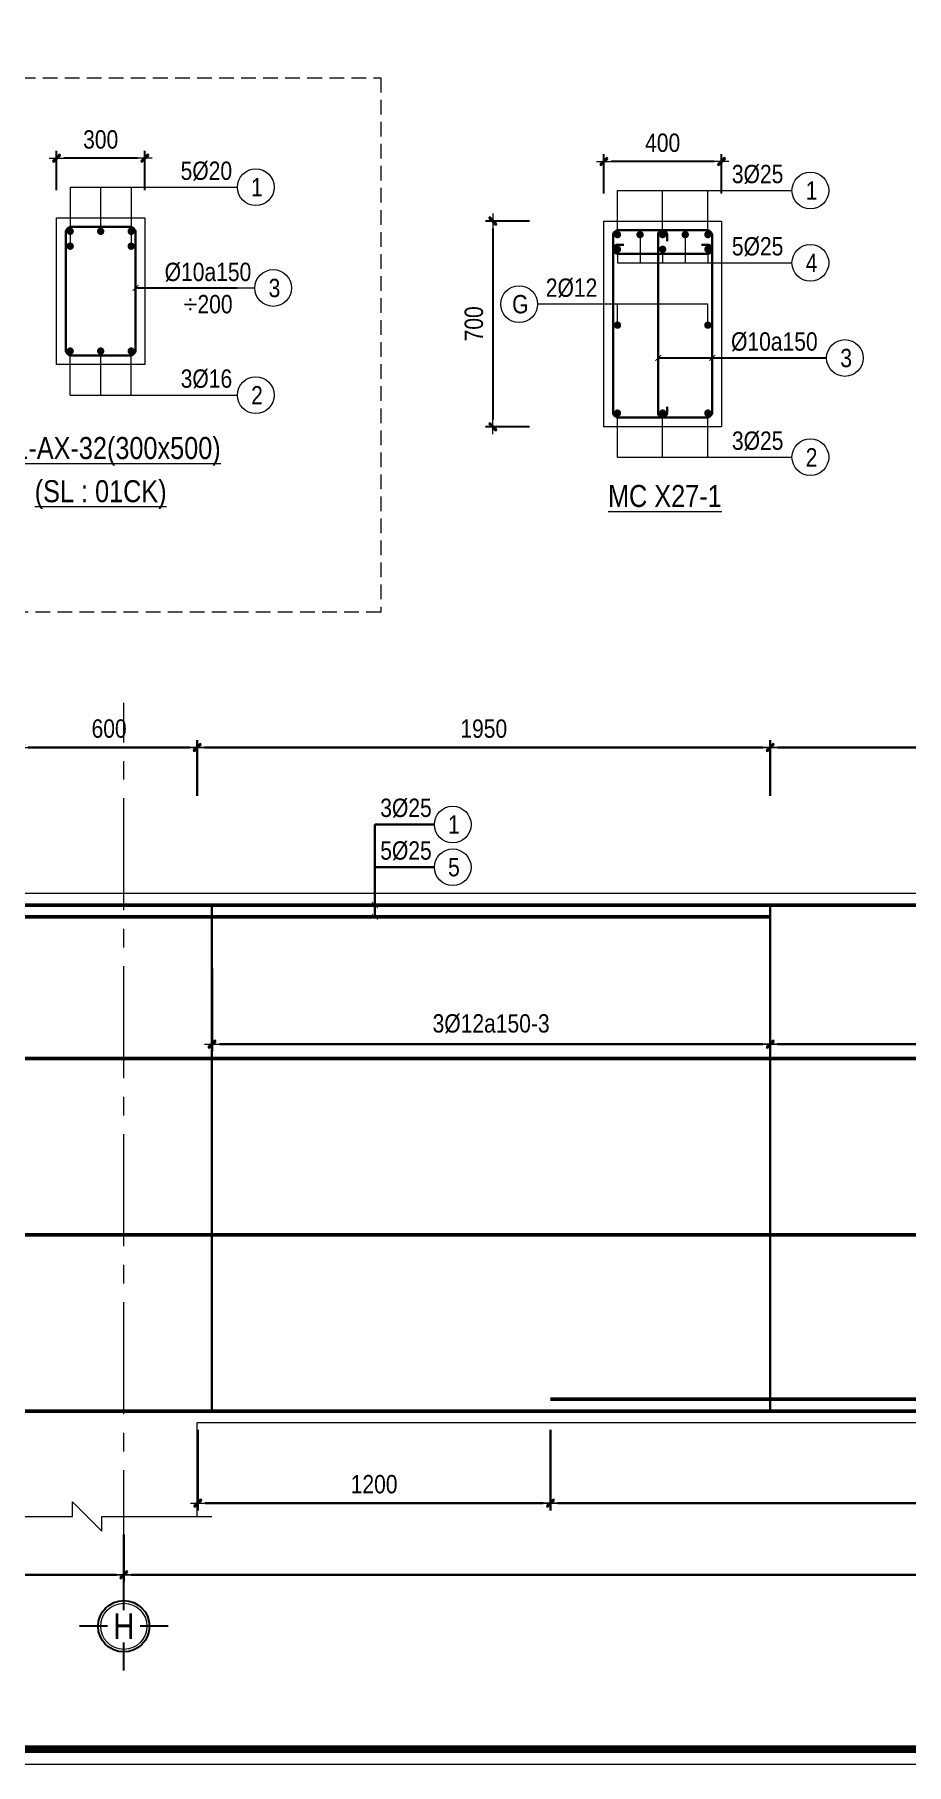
# Model space of a CAD drawing. Header units: millimetres. Extents: x 397144 to 8960116, y 345581 to 674207.
# Drawn here: x 5004912 to 5007877, y 648891 to 654778 of the extents above; entities that cross this region are included whole.
import ezdxf
from ezdxf.enums import TextEntityAlignment as Align
from ezdxf.xclip import XClip

# ---------------------------------------------------------------- set-up
doc = ezdxf.new("R2010")
doc.units = ezdxf.units.MM
doc.header["$XCLIPFRAME"] = 0
doc.header["$PDSIZE"] = -10
doc.linetypes.add('CENTER2', pattern=[28.575, 19.05, -3.175, 3.175, -3.175])
doc.linetypes.add('HIDDEN', pattern=[0.375, 0.25, -0.125])
doc.layers.get('0').update_dxf_attribs({"linetype": 'CONTINUOUS'})
doc.layers.get('Defpoints').update_dxf_attribs({"color": 12, "linetype": 'CONTINUOUS'})
for name, color, linetype, lineweight in [('2', 2, 'CONTINUOUS', 20), ('CDAI', 8, 'CONTINUOUS', 30), ('CTHEP', 2, 'CONTINUOUS', 50), ('DBAO', 3, 'CONTINUOUS', 20), ('DGIONG', 4, 'CONTINUOUS', 13), ('KTH', 150, 'CONTINUOUS', 5), ('Net khuat', 8, 'HIDDEN', 13), ('STICK', 1, 'CONTINUOUS', 9), ('TEXT', 7, 'CONTINUOUS', 15)]:
    doc.layers.add(name, color=color, linetype=linetype, lineweight=lineweight)
doc.layers.add('8', color=8, linetype='CONTINUOUS')
doc.styles.add('HELVECONDENSE', font='VHELVCN_0.TTF')
doc.styles.add('Star-HelCon', font='VHELVCN_0.TTF')
doc.styles.add('TTP-HelCon', font='VHELVCN_0.TTF')
doc.styles.add('VNI-HELVE-CONDENSE', font='VHELVCN_0.TTF')
doc.dimstyles.new('kc-25', dxfattribs={"dimtxt": 62.5, "dimasz": 20, "dimexe": 20, "dimexo": 50, "dimgap": 25, "dimtad": 3, "dimdec": 0, "dimzin": 0, "dimdsep": 46, "dimtxsty": 'VNI-HELVE-CONDENSE', "dimblk": 'DIM', "dimcen": 2.5, "dimclrd": 256, "dimclre": 154, "dimclrt": 7, "dimaunit": 1, "dimadec": 0, "dimazin": 0, "dimtfac": 1, "dimtdec": 0, "dimtix": 1, "dimtmove": 0, "dimatfit": 3, "dimldrblk": 'DOT', "dimfxl": 1, "dimtolj": 1, "dimtzin": 0, "dimarcsym": 0})
doc.dimstyles.new('TTP-25', dxfattribs={"dimscale": 25, "dimtxt": 2.5, "dimasz": 1, "dimexe": 1, "dimexo": 1, "dimgap": 0.09, "dimtad": 0, "dimdec": 4, "dimrnd": 5, "dimzin": 9, "dimdsep": 46, "dimtxsty": 'TTP-HelCon', "dimblk": 'Stick1', "dimcen": 0.09, "dimdle": 1.5, "dimclrd": 256, "dimclre": 256, "dimclrt": 7, "dimadec": 0, "dimazin": 0, "dimtfac": 1, "dimtdec": 4, "dimtmove": 0, "dimatfit": 3, "dimldrblk": '_ArchTick1', "dimfxl": 1, "dimtvp": 1, "dimtolj": 1, "dimtzin": 0, "dimarcsym": 0})

# ---------------------------------------------------------------- blocks, each defined once
blk = doc.blocks.new('CHG_XX_Khung ten')
blk.add_lwpolyline([(15, 579), (826, 579), (826, 15), (15, 15)], close=True)
at = {"color": 4, "linetype": 'Continuous', "const_width": 1}
blk.add_lwpolyline([(17, 577), (824, 577), (824, 17), (17, 17)], close=True, dxfattribs=at)
blk = doc.blocks.new('Stick1')
at = {"layer": 'STICK'}
h = blk.add_hatch(color=256, dxfattribs=at)
edge = h.paths.add_edge_path()
edge.add_line((0.3, 0.5), (-0.5, -0.3))
edge.add_arc((-0.4, -0.4), 0.141, 135, 315)
edge.add_line((-0.3, -0.5), (0.5, 0.3))
edge.add_arc((0.4, 0.4), 0.141, 315, 495)
blk.add_line((1, 0), (-1, 0), dxfattribs=at)
blk.add_lwpolyline([(0.3, 0.5), (-0.5, -0.3, 1), (-0.3, -0.5), (0.5, 0.3, 1), (0.3, 0.5, 1)], format="xyb", dxfattribs=at)
blk = doc.blocks.new('*D839')
at = {"layer": 'Defpoints', "color": 0, "ltscale": 500, "transparency": 16777216}
for p in [(5004986.5, 654356.8), (5004986.5, 654223.6), (5005286.5, 654223.6)]:
    blk.add_point(p, dxfattribs=at)
at = {"layer": 'KTH', "lineweight": -2, "ltscale": 500, "transparency": 16777216}
for p, q in [((5004986.5, 654248.6), (5004986.5, 654381.8)), ((5005261.5, 654356.8), (5005011.5, 654356.8)), ((5005286.5, 654248.6), (5005286.5, 654381.8))]:
    blk.add_line(p, q, dxfattribs=at)
at = {"layer": 'KTH', "lineweight": -2, "ltscale": 500, "transparency": 16777216, "xscale": 25, "yscale": 25, "zscale": 25, "rotation": 180}
blk.add_blockref('Stick1', (5004986.5, 654356.8), dxfattribs=at)
at = {"layer": 'KTH', "lineweight": -2, "ltscale": 500, "transparency": 16777216, "xscale": 25, "yscale": 25, "zscale": 25}
blk.add_blockref('Stick1', (5005286.5, 654356.8), dxfattribs=at)
at = {"layer": 'KTH', "color": 7, "ltscale": 500, "transparency": 16777216, "insert": (5005136.5, 654420.6), "char_height": 62.5, "attachment_point": 5, "style": 'TTP-HelCon'}
blk.add_mtext('\\A1;300', dxfattribs=at)
blk = doc.blocks.new('_ArchTick1')
at = {"color": 0, "const_width": 3.81}
blk.add_lwpolyline([(-12.7, -12.7), (12.7, 12.7)], dxfattribs=at)
blk = doc.blocks.new('DIM')
h = blk.add_hatch(color=1)
h.paths.add_polyline_path([(0.49, 0.29, 1), (0.29, 0.49), (-0.19, 0), (0.19, 0)])
h.paths.add_polyline_path([(0.19, 0), (-0.19, 0), (-0.49, -0.29, 1), (-0.29, -0.49)])
at = {"color": 9}
for p, q in [((-0.19, 0), (-1.5, 0)), ((0.19, 0), (1.5, 0))]:
    blk.add_line(p, q, dxfattribs=at)
at = {"color": 1}
for p, q in [((-0.49, -0.29), (0.29, 0.49)), ((-0.29, -0.49), (0.49, 0.29)), ((-0.19, 0), (0.19, 0))]:
    blk.add_line(p, q, dxfattribs=at)
blk.add_arc((-0.39, -0.39), 0.138, 135, 315, dxfattribs=at)
blk = doc.blocks.new('*D848')
at = {"layer": 'Defpoints', "color": 0, "ltscale": 500, "transparency": 16777216}
for p in [(5006848.3, 654345.6), (5006848.3, 654212.4), (5007248.3, 654212.4)]:
    blk.add_point(p, dxfattribs=at)
at = {"layer": 'KTH', "lineweight": -2, "ltscale": 500, "transparency": 16777216}
for p, q in [((5006848.3, 654237.4), (5006848.3, 654370.6)), ((5007248.3, 654237.4), (5007248.3, 654370.6)), ((5007223.3, 654345.6), (5006873.3, 654345.6))]:
    blk.add_line(p, q, dxfattribs=at)
at = {"layer": 'KTH', "lineweight": -2, "ltscale": 500, "transparency": 16777216, "xscale": 25, "yscale": 25, "zscale": 25, "rotation": 180}
blk.add_blockref('Stick1', (5006848.3, 654345.6), dxfattribs=at)
at = {"layer": 'KTH', "lineweight": -2, "ltscale": 500, "transparency": 16777216, "xscale": 25, "yscale": 25, "zscale": 25}
blk.add_blockref('Stick1', (5007248.3, 654345.6), dxfattribs=at)
at = {"layer": 'KTH', "color": 7, "ltscale": 500, "transparency": 16777216, "insert": (5007048.3, 654409.4), "char_height": 62.5, "attachment_point": 5, "style": 'TTP-HelCon'}
blk.add_mtext('\\A1;400', dxfattribs=at)
blk = doc.blocks.new('*D849')
at = {"layer": 'Defpoints', "color": 0, "ltscale": 500, "transparency": 16777216}
for p in [(5006619.9, 654143.4), (5006470.1, 653443.4), (5006619.9, 653443.4)]:
    blk.add_point(p, dxfattribs=at)
at = {"layer": 'KTH', "lineweight": -2, "ltscale": 500, "transparency": 16777216}
for p, q in [((5006594.9, 654143.4), (5006445.1, 654143.4)), ((5006470.1, 654118.4), (5006470.1, 653468.4)), ((5006594.9, 653443.4), (5006445.1, 653443.4))]:
    blk.add_line(p, q, dxfattribs=at)
at = {"layer": 'KTH', "lineweight": -2, "ltscale": 500, "transparency": 16777216, "xscale": 25, "yscale": 25, "zscale": 25}
for p, rotation in [((5006470.1, 654143.4), 90), ((5006470.1, 653443.4), 270)]:
    blk.add_blockref('Stick1', p, dxfattribs=dict(at, rotation=rotation))
at = {"layer": 'KTH', "color": 7, "ltscale": 500, "transparency": 16777216, "insert": (5006406.2, 653793.4), "char_height": 62.5, "attachment_point": 5, "rotation": 90, "style": 'TTP-HelCon'}
blk.add_mtext('\\A1;700', dxfattribs=at)
blk = doc.blocks.new('*D2157')
at = {"layer": 'Defpoints', "color": 0, "transparency": 16777216}
for p in [(5285050.9, 617494.8), (5284450.9, 617305.8), (5285050.9, 617305.8)]:
    blk.add_point(p, dxfattribs=at)
at = {"layer": 'KTH', "lineweight": -2, "transparency": 16777216}
for p, q in [((5284450.9, 617330.8), (5284450.9, 617519.8)), ((5285050.9, 617330.8), (5285050.9, 617519.8)), ((5284475.9, 617494.8), (5285025.9, 617494.8))]:
    blk.add_line(p, q, dxfattribs=at)
at = {"layer": 'KTH', "lineweight": -2, "transparency": 16777216, "xscale": 25, "yscale": 25, "zscale": 25, "rotation": 180}
blk.add_blockref('Stick1', (5284450.9, 617494.8), dxfattribs=at)
at = {"layer": 'KTH', "lineweight": -2, "transparency": 16777216, "xscale": 25, "yscale": 25, "zscale": 25}
blk.add_blockref('Stick1', (5285050.9, 617494.8), dxfattribs=at)
at = {"layer": 'KTH', "color": 7, "transparency": 16777216, "insert": (5284750.9, 617558.6), "char_height": 62.5, "attachment_point": 5, "style": 'TTP-HelCon'}
blk.add_mtext('\\A1;600', dxfattribs=at)
blk = doc.blocks.new('*D2158')
at = {"layer": 'Defpoints', "color": 0, "transparency": 16777216}
for p in [(5285100.9, 616767.4), (5286999.9, 616767.4), (5286999.9, 616484.6)]:
    blk.add_point(p, dxfattribs=at)
at = {"layer": 'KTH', "lineweight": -2, "transparency": 16777216}
for p, q in [((5285100.9, 616742.4), (5285100.9, 616459.6)), ((5286999.9, 616742.4), (5286999.9, 616459.6)), ((5285125.9, 616484.6), (5286974.9, 616484.6))]:
    blk.add_line(p, q, dxfattribs=at)
at = {"layer": 'KTH', "lineweight": -2, "transparency": 16777216, "xscale": 25, "yscale": 25, "zscale": 25, "rotation": 180}
blk.add_blockref('Stick1', (5285100.9, 616484.6), dxfattribs=at)
at = {"layer": 'KTH', "lineweight": -2, "transparency": 16777216, "xscale": 25, "yscale": 25, "zscale": 25}
blk.add_blockref('Stick1', (5286999.9, 616484.6), dxfattribs=at)
at = {"layer": 'KTH', "color": 7, "transparency": 16777216, "insert": (5286050.4, 616554.6), "char_height": 62.5, "attachment_point": 5, "style": 'TTP-HelCon'}
blk.add_mtext('\\A1;3Þ12a150-3', dxfattribs=at)
blk = doc.blocks.new('dau truc')
blk.add_circle((0, 0), 180)
at = {"layer": '8'}
for p, q in [((0, 127), (0, 345)), ((-127, 0), (-345, 0)), ((345, 0), (127, 0)), ((0, -345), (0, -127))]:
    blk.add_line(p, q, dxfattribs=at)
blk.add_circle((0, 0), 200, dxfattribs=at)
at = {"layer": 'TEXT', "style": 'HELVECONDENSE'}
blk.add_attdef('A', text='', height=233, dxfattribs=at).set_placement((0, 0), align=Align.MIDDLE)
blk = doc.blocks.new('*D2181')
at = {"layer": 'Defpoints', "color": 0, "transparency": 16777216}
for p in [(5278300.9, 614863.6), (5284800.9, 614841.1), (5284800.9, 614679.3)]:
    blk.add_point(p, dxfattribs=at)
at = {"layer": 'KTH', "lineweight": -2, "transparency": 16777216}
for p, q in [((5278300.9, 614838.6), (5278300.9, 614654.3)), ((5284800.9, 614816.1), (5284800.9, 614654.3)), ((5278325.9, 614679.3), (5284775.9, 614679.3))]:
    blk.add_line(p, q, dxfattribs=at)
at = {"layer": 'KTH', "lineweight": -2, "transparency": 16777216, "xscale": 25, "yscale": 25, "zscale": 25, "rotation": 180}
blk.add_blockref('Stick1', (5278300.9, 614679.3), dxfattribs=at)
at = {"layer": 'KTH', "lineweight": -2, "transparency": 16777216, "xscale": 25, "yscale": 25, "zscale": 25}
blk.add_blockref('Stick1', (5284800.9, 614679.3), dxfattribs=at)
at = {"layer": 'KTH', "color": 7, "transparency": 16777216, "insert": (5281550.9, 614743.1), "char_height": 62.5, "attachment_point": 5, "style": 'TTP-HelCon'}
blk.add_mtext('\\A1;6500', dxfattribs=at)
blk = doc.blocks.new('*D1705')
at = {"layer": 'Defpoints', "color": 0, "transparency": 16777216}
for p in [(5292550.8, 614877.5), (5284800.9, 614841.1), (5292550.8, 614679.3)]:
    blk.add_point(p, dxfattribs=at)
at = {"layer": 'KTH', "lineweight": -2, "transparency": 16777216}
for p, q in [((5292550.8, 614852.5), (5292550.8, 614654.3)), ((5284800.9, 614816.1), (5284800.9, 614654.3)), ((5284825.9, 614679.3), (5292525.8, 614679.3))]:
    blk.add_line(p, q, dxfattribs=at)
at = {"layer": 'KTH', "lineweight": -2, "transparency": 16777216, "xscale": 25, "yscale": 25, "zscale": 25, "rotation": 180}
blk.add_blockref('Stick1', (5284800.9, 614679.3), dxfattribs=at)
at = {"layer": 'KTH', "lineweight": -2, "transparency": 16777216, "xscale": 25, "yscale": 25, "zscale": 25}
blk.add_blockref('Stick1', (5292550.8, 614679.3), dxfattribs=at)
at = {"layer": 'KTH', "color": 7, "transparency": 16777216, "insert": (5288675.8, 614743.1), "char_height": 62.5, "attachment_point": 5, "style": 'TTP-HelCon'}
blk.add_mtext('\\A1;7750', dxfattribs=at)
blk = doc.blocks.new('*D2144')
at = {"layer": 'Defpoints', "color": 0, "transparency": 16777216}
for p in [(5285050.9, 617494.6), (5285050.9, 617305.6), (5286999.9, 617305.6)]:
    blk.add_point(p, dxfattribs=at)
at = {"layer": 'KTH', "lineweight": -2, "transparency": 16777216}
for p, q in [((5285050.9, 617330.6), (5285050.9, 617519.6)), ((5286999.9, 617330.6), (5286999.9, 617519.6)), ((5286974.9, 617494.6), (5285075.9, 617494.6))]:
    blk.add_line(p, q, dxfattribs=at)
at = {"layer": 'KTH', "lineweight": -2, "transparency": 16777216, "xscale": 25, "yscale": 25, "zscale": 25, "rotation": 180}
blk.add_blockref('Stick1', (5285050.9, 617494.6), dxfattribs=at)
at = {"layer": 'KTH', "lineweight": -2, "transparency": 16777216, "xscale": 25, "yscale": 25, "zscale": 25}
blk.add_blockref('Stick1', (5286999.9, 617494.6), dxfattribs=at)
at = {"layer": 'KTH', "color": 7, "transparency": 16777216, "insert": (5286025.4, 617558.4), "char_height": 62.5, "attachment_point": 5, "style": 'TTP-HelCon'}
blk.add_mtext('\\A1;1950', dxfattribs=at)
blk = doc.blocks.new('*D2145')
at = {"layer": 'Defpoints', "color": 0, "transparency": 16777216}
for p in [(5290600.9, 617494.6), (5290600.9, 617330.8), (5286999.9, 617305.6)]:
    blk.add_point(p, dxfattribs=at)
at = {"layer": 'KTH', "lineweight": -2, "transparency": 16777216}
for p, q in [((5286999.9, 617330.6), (5286999.9, 617519.6)), ((5290600.9, 617355.8), (5290600.9, 617519.6)), ((5287024.9, 617494.6), (5290575.9, 617494.6))]:
    blk.add_line(p, q, dxfattribs=at)
at = {"layer": 'KTH', "lineweight": -2, "transparency": 16777216, "xscale": 25, "yscale": 25, "zscale": 25, "rotation": 180}
blk.add_blockref('Stick1', (5286999.9, 617494.6), dxfattribs=at)
at = {"layer": 'KTH', "lineweight": -2, "transparency": 16777216, "xscale": 25, "yscale": 25, "zscale": 25}
blk.add_blockref('Stick1', (5290600.9, 617494.6), dxfattribs=at)
at = {"layer": 'KTH', "color": 7, "transparency": 16777216, "insert": (5288800.4, 617558.4), "char_height": 62.5, "attachment_point": 5, "style": 'TTP-HelCon'}
blk.add_mtext('\\A1;3600', dxfattribs=at)
blk = doc.blocks.new('*D2146')
at = {"layer": 'Defpoints', "color": 0, "transparency": 16777216}
for p in [(5286999.9, 616767.5), (5290600.9, 616647.6), (5286999.9, 616484.5)]:
    blk.add_point(p, dxfattribs=at)
at = {"layer": 'KTH', "lineweight": -2, "transparency": 16777216}
for p, q in [((5286999.9, 616742.5), (5286999.9, 616459.5)), ((5290600.9, 616622.6), (5290600.9, 616459.5)), ((5290575.9, 616484.5), (5287024.9, 616484.5))]:
    blk.add_line(p, q, dxfattribs=at)
at = {"layer": 'KTH', "lineweight": -2, "transparency": 16777216, "xscale": 25, "yscale": 25, "zscale": 25, "rotation": 180}
blk.add_blockref('Stick1', (5286999.9, 616484.5), dxfattribs=at)
at = {"layer": 'KTH', "lineweight": -2, "transparency": 16777216, "xscale": 25, "yscale": 25, "zscale": 25}
blk.add_blockref('Stick1', (5290600.9, 616484.5), dxfattribs=at)
at = {"layer": 'KTH', "color": 7, "transparency": 16777216, "insert": (5288800.4, 616554.4), "char_height": 62.5, "attachment_point": 5, "style": 'TTP-HelCon'}
blk.add_mtext('\\A1;3Þ12a200-3', dxfattribs=at)
blk = doc.blocks.new('*D2150')
at = {"layer": 'Defpoints', "color": 0, "transparency": 16777216}
for p in [(5285052.4, 615197.5), (5286252.4, 615197.5), (5286252.4, 614923.3)]:
    blk.add_point(p, dxfattribs=at)
at = {"layer": 'KTH', "lineweight": -2, "transparency": 16777216}
for p, q in [((5285052.4, 615172.5), (5285052.4, 614898.3)), ((5286252.4, 615172.5), (5286252.4, 614898.3)), ((5285077.4, 614923.3), (5286227.4, 614923.3))]:
    blk.add_line(p, q, dxfattribs=at)
at = {"layer": 'KTH', "lineweight": -2, "transparency": 16777216, "xscale": 25, "yscale": 25, "zscale": 25, "rotation": 180}
blk.add_blockref('Stick1', (5285052.4, 614923.3), dxfattribs=at)
at = {"layer": 'KTH', "lineweight": -2, "transparency": 16777216, "xscale": 25, "yscale": 25, "zscale": 25}
blk.add_blockref('Stick1', (5286252.4, 614923.3), dxfattribs=at)
at = {"layer": 'KTH', "color": 7, "transparency": 16777216, "insert": (5285652.4, 614987.1), "char_height": 62.5, "attachment_point": 5, "style": 'TTP-HelCon'}
blk.add_mtext('\\A1;1200', dxfattribs=at)
blk = doc.blocks.new('*D2151')
at = {"layer": 'Defpoints', "color": 0, "transparency": 16777216}
for p in [(5286252.4, 615197.5), (5291352.4, 615134.8), (5291352.4, 614923.3)]:
    blk.add_point(p, dxfattribs=at)
at = {"layer": 'KTH', "lineweight": -2, "transparency": 16777216}
for p, q in [((5286252.4, 615172.5), (5286252.4, 614898.3)), ((5291352.4, 615109.8), (5291352.4, 614898.3)), ((5286277.4, 614923.3), (5291327.4, 614923.3))]:
    blk.add_line(p, q, dxfattribs=at)
at = {"layer": 'KTH', "lineweight": -2, "transparency": 16777216, "xscale": 25, "yscale": 25, "zscale": 25, "rotation": 180}
blk.add_blockref('Stick1', (5286252.4, 614923.3), dxfattribs=at)
at = {"layer": 'KTH', "lineweight": -2, "transparency": 16777216, "xscale": 25, "yscale": 25, "zscale": 25}
blk.add_blockref('Stick1', (5291352.4, 614923.3), dxfattribs=at)
at = {"layer": 'KTH', "color": 7, "transparency": 16777216, "insert": (5288802.4, 614987.1), "char_height": 62.5, "attachment_point": 5, "style": 'TTP-HelCon'}
blk.add_mtext('\\A1;5100', dxfattribs=at)
blk = doc.blocks.new('AX-39')
at = {"layer": 'CTHEP'}
blk.add_line((5210975.04145, 681013.42943), (5247672.67727, 681013.45884), dxfattribs=at)
blk.add_lwpolyline([(5210787.11638, 680705.47081), (5210787.11638, 681304.42943, -0.414213562), (5210807.11638, 681324.42943), (5247822.11639, 681324.37324, -0.414213562), (5247842.11639, 681304.37324), (5247842.11639, 680698.9725)], format="xyb", dxfattribs=at)
blk.add_lwpolyline([(5210824.90854, 681240.70867), (5210824.90854, 680702.42943), (5247796.89795, 680702.42746), (5247796.89795, 681150.21806)], dxfattribs=at)
at = {"layer": 'DBAO'}
blk.add_line((5247892.11639, 681363.14963), (5210742.11638, 681363.43576), dxfattribs=at)
blk = doc.blocks.new('AX-28')
at = {"layer": 'CDAI', "ltscale": 52.5}
for p, q in [((5285100.87659, 616962.4021), (5285100.87659, 615232.4021)), ((5286999.88305, 616962.16841), (5286999.88305, 615236.41909))]:
    blk.add_line(p, q, dxfattribs=at)
at = {"layer": 'CTHEP'}
for p, q in [((5277868.93502, 616436.45263), (5292913.80704, 616436.39737)), ((5277868.93502, 615836.45263), (5292913.80704, 615836.39737)), ((5286252.39983, 615276.50573), (5291352.3726, 615276.45187))]:
    blk.add_line(p, q, dxfattribs=at)
blk.add_lwpolyline([(5264065.14349, 616958.44104), (5293080.85847, 616958.39699, -0.414213562), (5293100.85847, 616938.39699), (5293100.85847, 615232.99626)], format="xyb", dxfattribs=at)
at = {"layer": 'CTHEP', "flags": 128}
blk.add_lwpolyline([(5286999.88305, 616918.46836), (5282900.85847, 616918.46625)], dxfattribs=at)
at = {"layer": 'CTHEP'}
blk.add_lwpolyline([(5277716.30326, 616170.35098), (5277716.30326, 615236.45319), (5293016.3719, 615236.39699), (5293016.3719, 616028.63979)], dxfattribs=at)
at = {"layer": 'DBAO'}
for p, q in [((5293150.85847, 616997.17339), (5264000.85115, 616997.3979)), ((5285050.85847, 614877.44987), (5285050.85847, 615197.39689)), ((5285050.85847, 615197.39689), (5292550.84374, 615197.31747))]:
    blk.add_line(p, q, dxfattribs=at)
at = {"layer": 'DGIONG'}
blk.add_lwpolyline([(5284400.8677, 614877.45319), (5284625.8677, 614877.45319), (5284625.8677, 614927.45319), (5284725.8677, 614827.45319), (5284725.8677, 614877.45319), (5285100.86695, 614877.44936)], dxfattribs=at)
for centre in [(5285919.79579, 617232.29582), (5285919.79579, 617086.99682)]:
    blk.add_circle(centre, 62.5, dxfattribs=at)
at = {"layer": 'Net khuat', "linetype": 'CENTER2', "ltscale": 20}
blk.add_line((5284800.85847, 614654.64263), (5284800.85847, 617647.11151), dxfattribs=at)
at = {"layer": '2', "ltscale": 300}
ref = blk.add_blockref('dau truc', (5284800.85847, 614503.77809), dxfattribs=dict(at, xscale=0.4367131292819977, yscale=0.4367131292819977, zscale=0.4367131292819977))
ref.add_attrib('A', 'H', dxfattribs={"layer": 'TEXT', "height": 87.5, "style": 'HELVECONDENSE'}).set_placement((5284800.85847, 614503.77809), align=Align.MIDDLE)
at = {"layer": 'TEXT', "style": 'TTP-HelCon'}
for s, p in [('3Þ25', (5285673.28574, 617258.14876)), ('5Þ25', (5285673.28574, 617112.84976))]:
    blk.add_text(s, height=62.5, dxfattribs=at).set_placement(p)
at = {"layer": 'TEXT', "style": 'Star-HelCon'}
for s, p in [('1', (5285923.96245, 617232.29582)), ('5', (5285923.96245, 617086.99682))]:
    blk.add_text(s, height=62.5, dxfattribs=at).set_placement(p, align=Align.MIDDLE)
at = {"layer": 'KTH'}
for base, p1, p2, picture, middle in [((5285050.85847, 617494.79644), (5284450.85847, 617305.79133), (5285050.85847, 617305.79133), '*D2157', (5284750.85847, 617558.62978)), ((5284800.85847, 614679.26023), (5278300.85847, 614863.55623), (5284800.85847, 614841.07695), '*D2181', (5281550.85847, 614743.09356)), ((5292550.84035, 614679.26023), (5284800.85847, 614841.07695), (5292550.84035, 614877.45319), '*D1705', (5288675.84941, 614743.09356))]:
    dim = blk.add_linear_dim(base=base, p1=p1, p2=p2, angle=180, dimstyle='TTP-25', override={"dimtmove": 1}, dxfattribs=at)
    dim.commit()
    dim.dimension.update_dxf_attribs({"geometry": picture, "text_midpoint": middle})
for base, p1, p2, picture, middle in [((5285050.88305, 617494.56275), (5286999.88305, 617305.56275), (5285050.88305, 617305.56275), '*D2144', (5286025.38305, 617558.39608)), ((5290600.85847, 617494.56275), (5286999.88305, 617305.56275), (5290600.85847, 617330.79644), '*D2145', (5288800.37076, 617558.39608)), ((5286252.39983, 614923.28969), (5285052.39983, 615197.52188), (5286252.39983, 615197.50754), '*D2150', (5285652.39983, 614987.12302)), ((5291352.3726, 614923.28969), (5286252.39983, 615197.50754), (5291352.3726, 615134.84065), '*D2151', (5288802.38621, 614987.12302))]:
    dim = blk.add_linear_dim(base=base, p1=p1, p2=p2, dimstyle='TTP-25', override={"dimtmove": 1}, dxfattribs=at)
    dim.commit()
    dim.dimension.update_dxf_attribs({"geometry": picture, "text_midpoint": middle})
dim = blk.add_linear_dim(base=(5286999.88305, 616484.63754), p1=(5285100.87659, 616767.4021), p2=(5286999.88305, 616767.4021), text='3Þ12a150-3', dimstyle='TTP-25', override={"dimtmove": 1}, dxfattribs=at)
dim.commit()
dim.dimension.update_dxf_attribs({"geometry": '*D2158', "text_midpoint": (5286050.37982, 616554.5542)})
dim = blk.add_linear_dim(base=(5286999.88305, 616484.49257), p1=(5290600.85847, 616647.57285), p2=(5286999.88305, 616767.54708), angle=180, text='3Þ12a200-3', dimstyle='TTP-25', override={"dimtmove": 1}, dxfattribs=at)
dim.commit()
dim.dimension.update_dxf_attribs({"geometry": '*D2146', "text_midpoint": (5288800.37076, 616554.40923)})
at = {"layer": 'DGIONG'}
for points in [[(5285654.77397, 616958.48771), (5285654.7737, 617232.29582), (5285857.29579, 617232.29582)], [(5285654.77362, 616918.48771), (5285654.77335, 617086.99682), (5285857.29544, 617086.99682)]]:
    blk.add_leader(points, dimstyle='kc-25', override={"dimtad": 0, "dimldrblk": 'ArchTick', "dimfxl": 100, "dimarcsym": 1}, dxfattribs=at)

msp = doc.modelspace()

# ---------------------------------------------------------------- block references
at = {"layer": 'DBAO'}
ref = msp.add_blockref('AX-39', (-206900.63462, -28128.673), dxfattribs=at)
XClip(ref).set_block_clipping_path([(5226626.9886538107, 679736.3085963837), (5239992.9807889815, 682021.5505509712)])
ref = msp.add_blockref('AX-39', (-219265.51605, -30762.34592), dxfattribs=at)
XClip(ref).set_block_clipping_path([(5239000.2721931562, 679728.7219401272), (5248003.1693263389, 682021.5505509712)])
at = {"layer": 'KTH', "ltscale": 0.8, "xscale": 25.92478421702978, "yscale": 25.92478421702978, "zscale": 25.92478421702978}
msp.add_blockref('CHG_XX_Khung ten', (4997258.83027, 648501.85593), dxfattribs=at)

# ---------------------------------------------------------------- next in the draw order: linework, layer by layer
at = {"layer": 'CDAI', "ltscale": 0.8}
msp.add_lwpolyline([(4997699.5516, 663460.45642), (5015069.15702, 663460.45642), (5015069.15702, 648942.57726), (4997699.5516, 648942.57726)], close=True, dxfattribs=at)
msp.add_lwpolyline([(4997699.5516, 663460.45642), (5015069.15702, 663460.45642), (5015069.15702, 648942.57726), (4997699.5516, 648942.57726)], close=True, dxfattribs=at)
msp.add_lwpolyline([(4997699.5516, 663460.45642), (5015069.15702, 663460.45642), (5015069.15702, 648942.57726), (4997699.5516, 648942.57726)], close=True, dxfattribs=at)
at = {"layer": 'CDAI'}
for points in [[(5005036.5107, 654123.29148), (5005236.5107, 654123.29148, -0.4142135624), (5005255.2607, 654104.54148), (5005255.2607, 653704.54148, -0.4142135624), (5005236.5107, 653685.79148), (5005036.5107, 653685.79148, -0.4142135624), (5005017.7607, 653704.54148), (5005017.7607, 654104.54148, -0.4142135624)], [(5006898.28023, 654112.10129), (5007198.28023, 654112.10129, -0.4142135624), (5007217.03023, 654093.35129), (5007217.03023, 653493.35129, -0.4142135624), (5007198.28023, 653474.60129), (5006898.28023, 653474.60129, -0.4142135624), (5006879.53023, 653493.35129), (5006879.53023, 654093.35129, -0.4142135624)]]:
    msp.add_lwpolyline(points, format="xyb", close=True, dxfattribs=at)
for points in [[(5006916.45022, 654062.10129), (5006894.53023, 654062.10129, 0.4142135624), (5006879.53023, 654047.10129), (5006879.53023, 654047.10129, 0.4142135624), (5006894.53023, 654032.10129), (5007202.03023, 654032.10129, 0.4142135624), (5007217.03023, 654047.10129), (5007217.03023, 654047.10129, 0.4142135624), (5007202.03023, 654062.10129), (5007180.11024, 654062.10129)], [(5007063.28023, 654075.1813), (5007063.28023, 654097.10129, 0.4142135624), (5007048.28023, 654112.10129), (5007048.28023, 654112.10129, 0.4142135624), (5007033.28023, 654097.10129), (5007033.28023, 653489.60129, 0.4142135624), (5007048.28023, 653474.60129), (5007048.28023, 653474.60129, 0.4142135624), (5007063.28023, 653489.60129), (5007063.28023, 653511.52128)]]:
    msp.add_lwpolyline(points, format="xyb", dxfattribs=at)
at = {"layer": 'CTHEP', "const_width": 12.5}
for points in [[(5005026.5107, 654108.29148, 1), (5005039.0107, 654108.29148, 1)], [(5005130.2607, 654108.29148, 1), (5005142.7607, 654108.29148, 1)], [(5005234.0107, 654108.29148, 1), (5005246.5107, 654108.29148, 1)], [(5005026.5107, 654057.64156, 1), (5005039.0107, 654057.64156, 1)], [(5005234.0107, 654057.64156, 1), (5005246.5107, 654057.64156, 1)], [(5006888.28023, 654097.10129, 1), (5006900.78023, 654097.10129, 1)], [(5006888.28023, 654047.10129, 1), (5006900.78023, 654047.10129, 1)], [(5006965.15523, 654097.10129, 1), (5006977.65523, 654097.10129, 1)], [(5007042.03023, 654097.10129, 1), (5007054.53023, 654097.10129, 1)], [(5007042.03023, 654047.10129, 1), (5007054.53023, 654047.10129, 1)], [(5007131.40523, 654097.10129, -1), (5007118.90523, 654097.10129, -1)], [(5007195.78023, 654097.10129, 1), (5007208.28023, 654097.10129, 1)], [(5007195.78023, 654047.10129, 1), (5007208.28023, 654047.10129, 1)], [(5006900.78023, 653788.94435, -1), (5006888.28023, 653788.94435, -1)], [(5007208.28023, 653788.94435, -1), (5007195.78023, 653788.94435, -1)], [(5005026.5107, 653700.79148, 1), (5005039.0107, 653700.79148, 1)], [(5005130.2607, 653700.79148, 1), (5005142.7607, 653700.79148, 1)], [(5005234.0107, 653700.79148, 1), (5005246.5107, 653700.79148, 1)], [(5006888.28023, 653489.60129, 1), (5006900.78023, 653489.60129, 1)], [(5007042.03023, 653489.60129, 1), (5007054.53023, 653489.60129, 1)], [(5007195.78023, 653489.60129, 1), (5007208.28023, 653489.60129, 1)]]:
    msp.add_lwpolyline(points, format="xyb", close=True, dxfattribs=at)
at = {"layer": 'DBAO', "flags": 128}
for points in [[(5005286.5107, 654154.54148), (5005286.5107, 653654.54148), (5004986.5107, 653654.54148), (5004986.5107, 654154.54148)], [(5004986.5107, 654154.54148), (5005286.5107, 654154.54148)], [(5006848.28023, 654143.35129), (5007248.28023, 654143.35129)], [(5007248.28023, 654143.35129), (5007248.28023, 653443.35129), (5006848.28023, 653443.35129), (5006848.28023, 654143.35129)]]:
    msp.add_lwpolyline(points, dxfattribs=at)
at = {"layer": 'DGIONG'}
for p, q in [((5005032.7607, 654258.29148), (5005601.5107, 654258.29148)), ((5005136.5107, 654108.29148), (5005136.5107, 654258.29148)), ((5006894.53023, 654097.10129), (5006894.53023, 654247.10129)), ((5006894.53023, 654247.10129), (5007488.28023, 654247.10129)), ((5007048.28023, 654097.10129), (5007048.28023, 654247.10129)), ((5007202.03023, 654097.10129), (5007202.03023, 654247.10129)), ((5006971.40523, 654097.10129), (5006971.40523, 654001.05679)), ((5007125.15523, 654097.10129), (5007125.15523, 654001.05679)), ((5006894.53023, 654047.10129), (5006894.53023, 654001.05679)), ((5006894.53023, 654001.05679), (5007488.28023, 654001.05679)), ((5007048.28023, 654047.10129), (5007048.28023, 654001.05679)), ((5007202.03023, 654047.10129), (5007202.03023, 654001.05679)), ((5005255.2607, 653915.42119), (5005661.0107, 653915.42119)), ((5007202.03023, 653860.32614), (5006622.48272, 653860.32614)), ((5006894.53023, 653788.94435), (5006894.53023, 653860.32614)), ((5007202.03023, 653788.94435), (5007202.03023, 653860.32614)), ((5005032.7607, 653550.79148), (5005032.7607, 653700.79148)), ((5005136.5107, 653550.79148), (5005136.5107, 653700.79148)), ((5005240.2607, 653550.79148), (5005240.2607, 653700.79148)), ((5005032.7607, 653550.79148), (5005601.5107, 653550.79148)), ((5006894.53023, 653339.60129), (5006894.53023, 653489.60129)), ((5007048.28023, 653339.60129), (5007048.28023, 653489.60129)), ((5007202.03023, 653339.60129), (5007202.03023, 653489.60129)), ((5006894.53023, 653339.60129), (5007488.28023, 653339.60129))]:
    msp.add_line(p, q, dxfattribs=at)
at = {"layer": 'DGIONG', "ltscale": 0.8}
for p, q in [((5005032.7607, 654258.29148), (5005032.7607, 654051.78088)), ((5005240.2607, 654258.29148), (5005240.2607, 654051.78088))]:
    msp.add_line(p, q, dxfattribs=at)
at = {"layer": 'DGIONG'}
for centre in [(5005664.0107, 654258.29148), (5007550.78023, 654247.10129), (5007550.78023, 654001.05679), (5005723.5107, 653915.42119), (5006559.98272, 653860.32614), (5007668.36814, 653677.16564), (5005664.0107, 653550.79148), (5007550.78023, 653339.60129)]:
    msp.add_circle(centre, 62.5, dxfattribs=at)
at = {"layer": 'Net khuat', "ltscale": 200}
msp.add_lwpolyline([(5004264.49146, 654630.84289), (5006089.58175, 654630.84289), (5006089.58175, 652812.55074), (5004264.49146, 652812.55074)], close=True, dxfattribs=at)

# ---------------------------------------------------------------- next in the draw order: block references
at = {"layer": 'CDAI'}
ref = msp.add_blockref('AX-28', (-279585.69011, 34856.96031), dxfattribs=at)
XClip(ref).set_block_clipping_path([(5277476.4267861238, 614211.576175547), (5293382.1857972499, 617647.0229285841)])

# ---------------------------------------------------------------- next in the draw order: texts
at = {"layer": 'TEXT', "style": 'TTP-HelCon'}
for s, height, p in [('5Þ20', 62.5, (5005496.0107, 654283.29148)), ('Þ10a150', 62.5, (5005501.5107, 653938.92119)), ('÷200', 62.5, (5005501.5107, 653829.17119)), ('3Þ16', 62.5, (5005496.27605, 653575.79148)), ('%%UDT1-AX-32(300x500)', 75, (5005136.5107, 653333.20945)), ('%%U(SL : 01CK)', 75, (5005136.5107, 653186.31485)), ('%%UMC X27-1', 75, (5007055.72825, 653170.05775))]:
    msp.add_text(s, height=height, dxfattribs=at).set_placement(p, align=Align.CENTER)
at = {"layer": 'TEXT', "style": 'Star-HelCon'}
for s, p in [('1', (5005668.17737, 654258.29148)), ('1', (5007554.9469, 654247.10129)), ('4', (5007554.9469, 654001.05679)), ('3', (5005727.67737, 653915.42119)), ('G', (5006564.14938, 653860.32614)), ('3', (5007672.53481, 653677.16564)), ('2', (5005668.17737, 653550.79148)), ('2', (5007554.9469, 653339.60129))]:
    msp.add_text(s, height=62.5, dxfattribs=at).set_placement(p, align=Align.MIDDLE)
at = {"layer": 'TEXT', "style": 'TTP-HelCon'}
for s, p in [('3Þ25', (5007283.73857, 654272.10129)), ('5Þ25', (5007283.73857, 654026.05679)), ('2Þ12', (5006650.77438, 653885.32614)), ('Þ10a150', (5007280.96444, 653702.16564)), ('3Þ25', (5007284.00391, 653364.60129))]:
    msp.add_text(s, height=62.5, dxfattribs=at).set_placement(p)

# ---------------------------------------------------------------- next in the draw order: dimensions: what is measured, and where the dimension line sits
at = {"layer": 'KTH', "ltscale": 500}
for base, p1, p2, picture, middle in [((5004986.5107, 654356.79148), (5005286.5107, 654223.55343), (5004986.5107, 654223.55343), '*D839', (5005136.5107, 654420.62482)), ((5006848.28023, 654345.60129), (5007248.28023, 654212.36324), (5006848.28023, 654212.36324), '*D848', (5007048.28023, 654409.43462))]:
    dim = msp.add_linear_dim(base=base, p1=p1, p2=p2, dimstyle='TTP-25', override={"dimtxsty": 'TTP-HelCon'}, dxfattribs=at)
    dim.commit()
    dim.dimension.update_dxf_attribs({"geometry": picture, "text_midpoint": middle})
dim = msp.add_linear_dim(base=(5006470.07322, 653443.35129), p1=(5006619.90604, 654143.35129), p2=(5006619.90604, 653443.35129), angle=90, dimstyle='TTP-25', override={"dimtxsty": 'TTP-HelCon'}, dxfattribs=at)
dim.commit()
dim.dimension.update_dxf_attribs({"geometry": '*D849', "text_midpoint": (5006406.23989, 653793.35129)})

# ---------------------------------------------------------------- next in the draw order: leaders
at = {"layer": 'DGIONG'}
for points in [[(5005255.2607, 653915.42119), (5005601.19115, 653915.42119)], [(5007033.28023, 653677.16564), (5007435.24225, 653677.16564)], [(5007217.03023, 653677.16564), (5007605.86814, 653677.16564)]]:
    msp.add_leader(points, dimstyle='kc-25', override={"dimtad": 0, "dimldrblk": 'ArchTick', "dimfxl": 100, "dimarcsym": 1}, dxfattribs=at)

doc.saveas('drawing.dxf')
